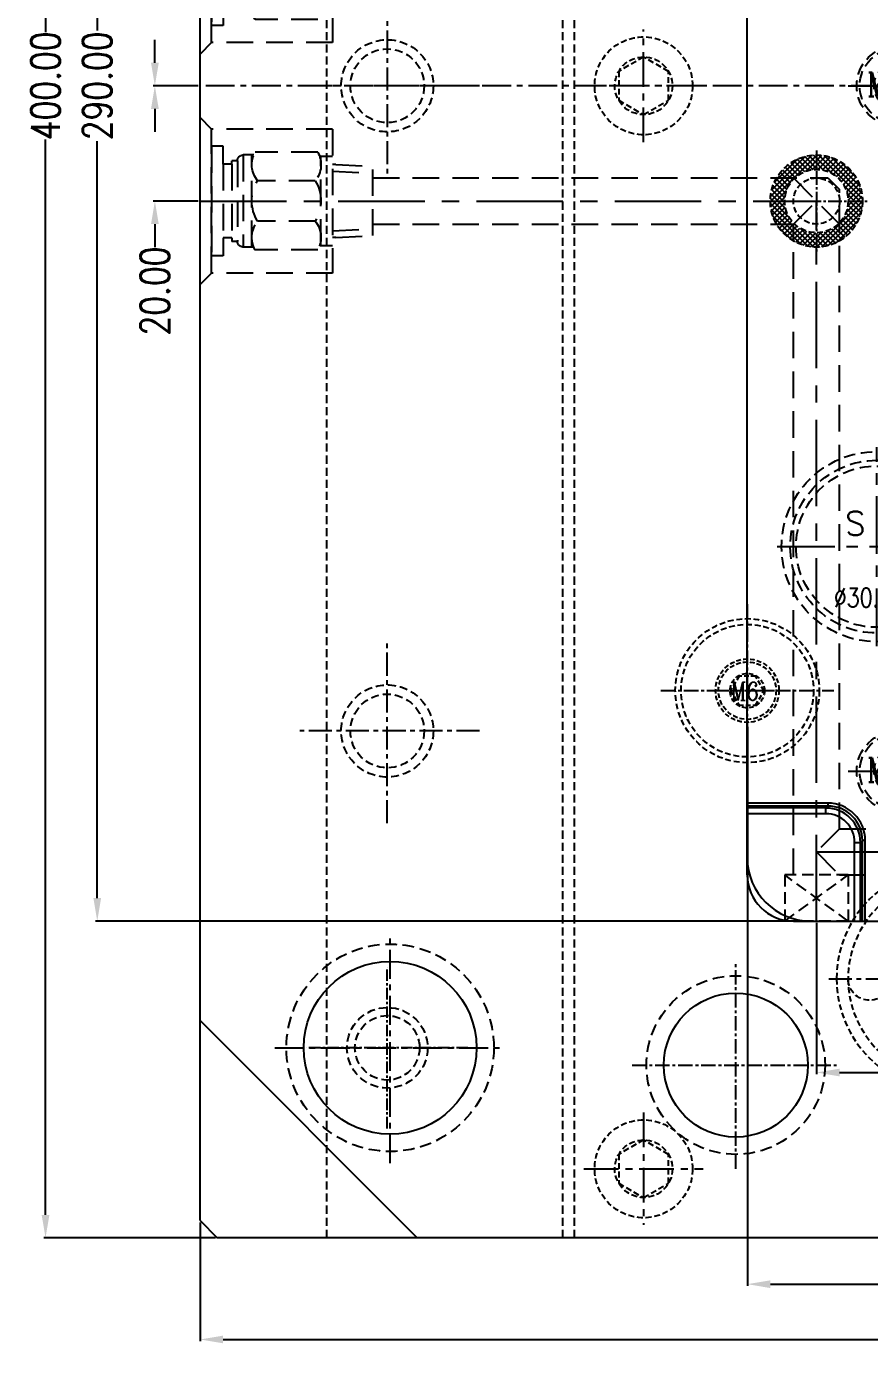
# Model space of a CAD drawing. Header units: millimetres. Extents: x 27275 to 28529, y -21406 to -20519.
# Drawn here: x 27690.2 to 27836.5, y -20997.2 to -20766 of the extents above; entities that cross this region are included whole.
import ezdxf

# ---------------------------------------------------------------- set-up
doc = ezdxf.new("R2010")
doc.units = ezdxf.units.MM
doc.header["$LTSCALE"] = 8
for name, pattern in [('CENTER', [2, 1.25, -0.25, 0.25, -0.25]), ('CENTER2', [1.125, 0.75, -0.125, 0.125, -0.125]), ('HIDDEN', [0.375, 0.25, -0.125]), ('HIDDEN2', [0.1875, 0.125, -0.0625])]:
    doc.linetypes.add(name, pattern=pattern)
doc.layers.get('DEFPOINTS').update_dxf_attribs({"color": 6})
for name, color, linetype in [('Cav-cor', 30, 'Continuous'), ('cen', 1, 'CENTER'), ('CL', 1, 'Continuous'), ('hidden', 4, 'HIDDEN'), ('m', 144, 'HIDDEN2'), ('PIN', 5, 'Continuous'), ('SCREW', 52, 'HIDDEN'), ('SP', 3, 'Continuous'), ('SPRING', 7, 'Continuous'), ('WT', 4, 'Continuous')]:
    doc.layers.add(name, color=color, linetype=linetype)
doc.layers.add('dim', color=3, linetype='Continuous', lineweight=15)
doc.styles.add('ROMANC', font='RomanC.ttf', dxfattribs={"width": 0.8, "height": 7})
doc.styles.get("Standard").update_dxf_attribs({"font": 'txt.shx', "width": 0.8, "bigfont": 'chineset.shx'})
doc.dimstyles.new('ISO-25', dxfattribs={"dimtxt": 5, "dimasz": 4, "dimexe": 0.3, "dimexo": 0.3, "dimtad": 0, "dimzin": 1, "dimdsep": 46, "dimtxsty": 'Standard', "dimcen": 0, "dimclrd": 3, "dimclre": 3, "dimclrt": 3, "dimazin": 0, "dimtfac": 1, "dimtofl": 0, "dimtmove": 0, "dimatfit": 0, "dimfxl": 0, "dimarcsym": 0})

# ---------------------------------------------------------------- blocks, each defined once
blk = doc.blocks.new('10')
at = {"layer": 'cen', "ltscale": 0.6}
for p, q in [((0, 9.76), (0, -9.76)), ((-10.35, 0), (10.35, 0))]:
    blk.add_line(p, q, dxfattribs=at)
at = {"layer": 'm'}
blk.add_lwpolyline([(0, 5), (-4.33, 2.5), (-4.33, -2.5), (0, -5), (4.33, -2.5), (4.33, 2.5)], close=True, dxfattribs=at)
for radius in [8.5, 5]:
    blk.add_circle((0, 0), radius, dxfattribs=at)
blk = doc.blocks.new('*D26193')
at = {"layer": 'DEFPOINTS', "color": 0}
for p in [(27720.27, -20973.29), (28070.27, -20973.29), (28070.27, -20993.92)]:
    blk.add_point(p, dxfattribs=at)
at = {"layer": 'dim', "color": 3, "lineweight": -2}
for p, q in [((27720.27, -20973.59), (27720.27, -20994.22)), ((28070.27, -20973.59), (28070.27, -20994.22)), ((27724.27, -20993.92), (27885.64, -20993.92)), ((28066.27, -20993.92), (27904.89, -20993.92))]:
    blk.add_line(p, q, dxfattribs=at)
at = {"layer": 'dim', "color": 3}
for points in [[(27724.27, -20993.25), (27724.27, -20994.58), (27720.27, -20993.92)], [(28066.27, -20994.58), (28066.27, -20993.25), (28070.27, -20993.92)]]:
    blk.add_solid(points, dxfattribs=at)
at = {"layer": 'dim', "color": 3, "insert": (27895.27, -20993.92), "char_height": 5, "attachment_point": 5}
blk.add_mtext('350.00', dxfattribs=at)
blk = doc.blocks.new('*D26194')
at = {"layer": 'DEFPOINTS', "color": 0}
for p in [(27693.45, -20576.29), (27723.27, -20576.29), (27723.27, -20976.29)]:
    blk.add_point(p, dxfattribs=at)
at = {"layer": 'dim', "color": 3, "lineweight": -2}
for p, q in [((27722.97, -20576.29), (27693.15, -20576.29)), ((27693.45, -20580.29), (27693.45, -20766.99)), ((27693.45, -20972.29), (27693.45, -20785.58)), ((27722.97, -20976.29), (27693.15, -20976.29))]:
    blk.add_line(p, q, dxfattribs=at)
at = {"layer": 'dim', "color": 3}
for points in [[(27694.12, -20580.29), (27692.78, -20580.29), (27693.45, -20576.29)], [(27692.78, -20972.29), (27694.12, -20972.29), (27693.45, -20976.29)]]:
    blk.add_solid(points, dxfattribs=at)
at = {"layer": 'dim', "color": 3, "insert": (27693.45, -20776.29), "char_height": 5, "attachment_point": 5, "rotation": 90}
blk.add_mtext('400.00', dxfattribs=at)
blk = doc.blocks.new('20130710.085903')
at = {"layer": 'PIN', "linetype": 'Continuous'}
h = blk.add_hatch(dxfattribs=at)
h.set_pattern_fill('ANSI31', color=256, scale=12, style=0)
h.set_pattern_definition([(45, (2414.86, 305.4585), (-1.0606602, 1.0606602), [])])
h.paths.add_polyline_path([(0, 0), (0, 9, 0.414214), (-9, 0)])
h.paths.add_polyline_path([(9, 0), (0, 0), (0, -9, 0.414214)])
blk.add_circle((0, 0), 9, dxfattribs=at)
at = {"layer": 'SPRING', "linetype": 'CENTER', "ltscale": 0.4}
for p, q in [((0, 20.85), (0, -20.85)), ((-20.85, 0), (20.85, 0))]:
    blk.add_line(p, q, dxfattribs=at)
at = {"layer": 'SPRING', "linetype": 'HIDDEN', "ltscale": 0.5}
for radius in [19.5, 17.5, 10]:
    blk.add_circle((0, 0), radius, dxfattribs=at)
for centre, start, end in [((-13.75, 0), 0, 180), ((13.75, 0), 180, 0)]:
    blk.add_arc(centre, 3.75, start, end, dxfattribs=at)
blk = doc.blocks.new('20130710.090407')
at = {"layer": 'SCREW', "linetype": 'CENTER', "ltscale": 0.15}
for p, q in [((0, -7.04), (0, 7.04)), ((-7, 0), (7, 0))]:
    blk.add_line(p, q, dxfattribs=at)
at = {"layer": 'SCREW', "linetype": 'HIDDEN', "ltscale": 0.4}
blk.add_lwpolyline([(-1.44, 2.5), (-2.89, 0), (-1.44, -2.5), (1.44, -2.5), (2.89, 0), (1.44, 2.5)], close=True, dxfattribs=at)
for radius in [5.5, 5, 3]:
    blk.add_circle((0, 0), radius, dxfattribs=at)
at = {"layer": 'dim', "style": 'ROMANC', "width": 0.8}
blk.add_text('M6', height=3.172, dxfattribs=at).set_placement((-2.88, -1.7))
blk = doc.blocks.new('20130710.090411')
at = {"layer": 'SP', "color": 145, "linetype": 'CENTER', "ltscale": 0.25}
for p, q in [((0, 15), (0, -15)), ((-15, 0), (15, 0))]:
    blk.add_line(p, q, dxfattribs=at)
at = {"layer": 'SP', "color": 145, "linetype": 'HIDDEN', "ltscale": 0.5}
for radius in [12.5, 11.5]:
    blk.add_circle((0, 0), radius, dxfattribs=at)
at = {"layer": 'SCREW'}
blk.add_blockref('20130710.090407', (0, 0), dxfattribs=at)
blk = doc.blocks.new('*D26267')
at = {"layer": 'DEFPOINTS', "color": 0}
for p in [(27815.27, -20887.29), (27975.27, -20887.29), (27975.27, -20984.32)]:
    blk.add_point(p, dxfattribs=at)
at = {"layer": 'dim', "color": 3, "lineweight": -2}
for p, q in [((27815.27, -20887.59), (27815.27, -20984.62)), ((27975.27, -20887.59), (27975.27, -20984.62)), ((27819.27, -20984.32), (27886.31, -20984.32)), ((27971.27, -20984.32), (27904.22, -20984.32))]:
    blk.add_line(p, q, dxfattribs=at)
at = {"layer": 'dim', "color": 3}
for points in [[(27819.27, -20983.65), (27819.27, -20984.99), (27815.27, -20984.32)], [(27971.27, -20984.99), (27971.27, -20983.65), (27975.27, -20984.32)]]:
    blk.add_solid(points, dxfattribs=at)
at = {"layer": 'dim', "color": 3, "insert": (27895.27, -20984.32), "char_height": 5, "attachment_point": 5}
blk.add_mtext('160.00', dxfattribs=at)
blk = doc.blocks.new('*D26268')
at = {"layer": 'DEFPOINTS', "color": 0}
for p in [(27702.43, -20631.29), (27824.27, -20631.29), (27824.27, -20921.29)]:
    blk.add_point(p, dxfattribs=at)
at = {"layer": 'dim', "color": 3, "lineweight": -2}
for p, q in [((27823.97, -20631.29), (27702.13, -20631.29)), ((27702.43, -20635.29), (27702.43, -20766.66)), ((27702.43, -20917.29), (27702.43, -20785.91)), ((27823.97, -20921.29), (27702.13, -20921.29))]:
    blk.add_line(p, q, dxfattribs=at)
at = {"layer": 'dim', "color": 3}
for points in [[(27703.1, -20635.29), (27701.76, -20635.29), (27702.43, -20631.29)], [(27701.76, -20917.29), (27703.1, -20917.29), (27702.43, -20921.29)]]:
    blk.add_solid(points, dxfattribs=at)
at = {"layer": 'dim', "color": 3, "insert": (27702.43, -20776.29), "char_height": 5, "attachment_point": 5, "rotation": 90}
blk.add_mtext('290.00', dxfattribs=at)
blk = doc.blocks.new('cb_8')
at = {"linetype": 'HIDDEN'}
blk.add_circle((0, 0), 7, dxfattribs=at)
at = {"layer": 'SCREW', "linetype": 'CENTER2', "ltscale": 5}
for p, q in [((0, -8.5), (0, 8.5)), ((-8.5, 0), (8.5, 0))]:
    blk.add_line(p, q, dxfattribs=at)
at = {"layer": 'SCREW'}
blk.add_lwpolyline([(-1.73, 3), (-3.46, 0), (-1.73, -3), (1.73, -3), (3.46, 0), (1.73, 3)], close=True, dxfattribs=at)
for radius in [6.5, 4]:
    blk.add_circle((0, 0), radius, dxfattribs=at)
at = {"layer": 'dim', "style": 'ROMANC', "width": 0.8}
blk.add_text('M 8', height=4.186, dxfattribs=at).set_placement((-5.2, -1.86))
blk = doc.blocks.new('20160826.095208')
at = {"layer": 'SP', "linetype": 'CENTER'}
for p, q in [((0, -17.25), (0, 17.25)), ((-17.25, 0), (17.25, 0))]:
    blk.add_line(p, q, dxfattribs=at)
at = {"layer": 'SP', "linetype": 'HIDDEN'}
for radius in [16.5, 15, 14]:
    blk.add_circle((0, 0), radius, dxfattribs=at)
at = {"layer": 'SP'}
for s, p in [('S', (-5.46, 2)), ('P', (3.89, -6.39))]:
    blk.add_text(s, height=4.11, dxfattribs=at).set_placement(p)
at = {"layer": 'SP', "color": 6, "insert": (-1.27, -8.84), "char_height": 3.281, "attachment_point": 5}
blk.add_mtext('Ø30.00', dxfattribs=at)
blk = doc.blocks.new('20150513.114820')
at = {"layer": 'WT', "linetype": 'Continuous'}
h = blk.add_hatch(dxfattribs=at)
h.set_pattern_fill('ANSI37', color=125, scale=5, angle=270, style=0)
h.set_pattern_definition([(315, (23425.0146, -23957.4168), (0.441941738, 0.441941738), []), (45, (23425.0146, -23957.4168), (-0.441941738, 0.441941738), [])])
h.paths.add_polyline_path([(8, 0), (5.5, 0, 1), (-5.5, 0), (-8, 0, -1)])
h.paths.add_polyline_path([(-8, 0), (-5.5, 0, 0.414214), (0, -5.5, 0.414214), (5.5, 0), (8, 0, -0.414214), (0, -8, -0.414214)])
at = {"layer": 'WT', "color": 125, "linetype": 'CENTER2', "ltscale": 0.4}
for p, q in [((0, 8.79), (0, -8.79)), ((8.79, 0), (-8.79, 0))]:
    blk.add_line(p, q, dxfattribs=at)
at = {"layer": 'WT', "color": 125, "linetype": 'HIDDEN2'}
for radius in [8, 5.5, 4]:
    blk.add_circle((0, 0), radius, dxfattribs=at)
blk = doc.blocks.new('20150513.114825')
at = {"layer": 'WT', "color": 125, "linetype": 'HIDDEN'}
for p, q in [((-5.5, 8), (5.5, 8)), ((5.5, 8), (-5.5, 0)), ((-5.5, 8), (5.5, 0)), ((-5.5, 0), (-5.5, 8)), ((5.5, 0), (5.5, 8)), ((-5.5, 0), (5.5, 0))]:
    blk.add_line(p, q, dxfattribs=at)
blk = doc.blocks.new('*D27190')
at = {"layer": 'DEFPOINTS', "color": 0}
for p in [(27975.27, -20909.29), (27827.27, -20921.29), (27975.27, -20947.57)]:
    blk.add_point(p, dxfattribs=at)
at = {"layer": 'dim', "color": 3, "lineweight": -2}
for p, q in [((27975.27, -20909.59), (27975.27, -20947.87)), ((27827.27, -20921.59), (27827.27, -20947.87)), ((27831.27, -20947.57), (27891.97, -20947.57)), ((27971.27, -20947.57), (27910.56, -20947.57))]:
    blk.add_line(p, q, dxfattribs=at)
at = {"layer": 'dim', "color": 3}
for points in [[(27831.27, -20946.91), (27831.27, -20948.24), (27827.27, -20947.57)], [(27971.27, -20948.24), (27971.27, -20946.91), (27975.27, -20947.57)]]:
    blk.add_solid(points, dxfattribs=at)
at = {"layer": 'dim', "color": 3, "insert": (27901.27, -20947.57), "char_height": 5, "attachment_point": 5}
blk.add_mtext('148.00', dxfattribs=at)
blk = doc.blocks.new('*D27193')
at = {"layer": 'DEFPOINTS', "color": 0}
for p in [(27720.27, -20776.29), (27712.43, -20796.29), (27720.27, -20796.29)]:
    blk.add_point(p, dxfattribs=at)
at = {"layer": 'dim', "color": 3, "lineweight": -2}
for p, q in [((27712.43, -20772.29), (27712.43, -20768.29)), ((27719.97, -20776.29), (27712.13, -20776.29)), ((27719.97, -20796.29), (27712.13, -20796.29)), ((27712.43, -20800.29), (27712.43, -20804.29))]:
    blk.add_line(p, q, dxfattribs=at)
at = {"layer": 'dim', "color": 3}
for points in [[(27711.76, -20772.29), (27713.1, -20772.29), (27712.43, -20776.29)], [(27713.1, -20800.29), (27711.76, -20800.29), (27712.43, -20796.29)]]:
    blk.add_solid(points, dxfattribs=at)
at = {"layer": 'dim', "color": 3, "insert": (27712.43, -20811.91), "char_height": 5, "attachment_point": 5, "rotation": 90}
blk.add_mtext('20.00', dxfattribs=at)
blk = doc.blocks.new('*D27194')
at = {"layer": 'DEFPOINTS', "color": 0}
for p in [(27712.43, -20756.29), (27720.27, -20756.29), (27720.27, -20776.29)]:
    blk.add_point(p, dxfattribs=at)
at = {"layer": 'dim', "color": 3, "lineweight": -2}
for p, q in [((27712.43, -20752.29), (27712.43, -20748.29)), ((27719.97, -20756.29), (27712.13, -20756.29)), ((27719.97, -20776.29), (27712.13, -20776.29)), ((27712.43, -20780.29), (27712.43, -20784.29))]:
    blk.add_line(p, q, dxfattribs=at)
at = {"layer": 'dim', "color": 3}
for points in [[(27711.76, -20752.29), (27713.1, -20752.29), (27712.43, -20756.29)], [(27713.1, -20780.29), (27711.76, -20780.29), (27712.43, -20776.29)]]:
    blk.add_solid(points, dxfattribs=at)
at = {"layer": 'dim', "color": 3, "insert": (27712.43, -20740.66), "char_height": 5, "attachment_point": 5, "rotation": 90}
blk.add_mtext('20.00', dxfattribs=at)
blk = doc.blocks.new('20160903.151524')
at = {"layer": 'WT', "color": 125, "linetype": 'HIDDEN', "ltscale": 2.3}
for p, q in [((-6.35, 23.56), (-6.01, 30)), ((-6.01, 30), (6.01, 30)), ((-5.19, 23), (-4.82, 30)), ((5.19, 23), (4.82, 30)), ((6.35, 23.56), (6.01, 30)), ((-6.35, 23.56), (-6.35, 23)), ((6.35, 23.56), (6.35, 23)), ((12.5, 23), (-12.5, 23)), ((-12.5, 23), (-12.5, 2)), ((-7.75, 23), (-7.75, 20.77)), ((-7.75, 21), (7.75, 21)), ((7.75, 23), (7.75, 20.77)), ((12.5, 23), (12.5, 2)), ((-8.5, 20.43), (-8.5, 9.57)), ((-3.5, 20.01), (-3.5, 9.99)), ((3.5, 20.01), (3.5, 9.99)), ((8.5, 20.43), (8.5, 9.57)), ((-8, 9.33), (-8, 7.51)), ((8, 9.33), (8, 7.51)), ((-8, 9), (8, 9)), ((8, 7.51), (-8, 7.51)), ((7, 6.51), (-7, 6.51)), ((-7, 6.51), (-7, 5.51)), ((-6.4, 5.51), (-7, 5.51)), ((-6.4, 5.51), (-7, 5.51)), ((6.4, 5.51), (-6.4, 5.51)), ((-6.4, 5.51), (-6.4, 4.01)), ((6.4, 5.51), (6.4, 4.01)), ((6.4, 5.51), (7, 5.51)), ((6.4, 5.51), (7, 5.51)), ((7, 6.51), (7, 5.51)), ((-9.5, 4.01), (-9.5, 2)), ((-6.4, 4.01), (-9.5, 4.01)), ((6.4, 4.01), (-6.4, 4.01)), ((6.4, 4.01), (9.5, 4.01)), ((9.5, 4.01), (9.5, 2)), ((-12.5, 2), (-14.5, 0)), ((-14.5, 0), (14.5, 0)), ((-12.5, 2), (12.5, 2)), ((9.5, 2), (-9.5, 2)), ((12.5, 2), (14.5, 0))]:
    blk.add_line(p, q, dxfattribs=at)
at = {"layer": 'WT', "color": 125, "linetype": 'CENTER', "ltscale": 1.5}
blk.add_line((0, 0), (0, 30), dxfattribs=at)
at = {"layer": 'WT', "color": 125, "linetype": 'HIDDEN', "ltscale": 2.3}
for centre, radius, start, end in [((-6.32, 16.53), 4.47, 50.9817, 119.248), ((0, 14.34), 6.66, 58.3016, 121.6984), ((6.32, 16.53), 4.47, 60.752, 129.0183), ((-6.32, 13.47), 4.47, 240.752, 309.0183), ((0, 15.66), 6.66, 238.3016, 301.6984), ((6.32, 13.47), 4.47, 230.9817, 299.248), ((-7, 7.51), 1, 180, 270), ((7, 7.51), 1, 270, 0)]:
    blk.add_arc(centre, radius, start, end, dxfattribs=at)

msp = doc.modelspace()

# ---------------------------------------------------------------- linework, layer by layer
at = {"color": 8, "linetype": 'HIDDEN', "ltscale": 0.7}
for p, q in [((27742.266, -20976.286), (27742.266, -20576.286)), ((27783.266, -20976.286), (27783.266, -20576.286)), ((27785.266, -20976.286), (27785.266, -20576.286))]:
    msp.add_line(p, q, dxfattribs=at)
for p, q in [((27720.266, -20973.286), (27720.266, -20579.286)), ((27757.981, -20976.286), (27720.266, -20938.57)), ((27720.266, -20973.286), (27723.266, -20976.286)), ((28067.266, -20976.286), (27723.266, -20976.286))]:
    msp.add_line(p, q)
at = {"color": 8, "linetype": 'CENTER', "ltscale": 0.4}
for p, q in [((27752.766, -20760.286), (27752.766, -20792.286)), ((27768.766, -20776.286), (27736.766, -20776.286)), ((27752.766, -20904.286), (27752.766, -20872.286)), ((27768.766, -20888.286), (27736.766, -20888.286))]:
    msp.add_line(p, q, dxfattribs=at)
at = {"color": 8, "linetype": 'CENTER', "ltscale": 0.2}
for p, q in [((27752.766, -20957.286), (27752.766, -20929.286)), ((27766.766, -20943.286), (27738.766, -20943.286))]:
    msp.add_line(p, q, dxfattribs=at)
at = {"color": 8, "linetype": 'HIDDEN', "ltscale": 0.7}
for centre, radius in [((27752.766, -20776.286), 8), ((27752.766, -20776.286), 6.4), ((27752.766, -20888.286), 8), ((27752.766, -20888.286), 6.4), ((27752.766, -20943.286), 7), ((27752.766, -20943.286), 5.6)]:
    msp.add_circle(centre, radius, dxfattribs=at)
for centre, radius in [((27753.266, -20943.286), 15), ((27813.266, -20946.286), 12.5)]:
    msp.add_circle(centre, radius)
at = {"layer": 'Cav-cor', "color": 241}
for p, q in [((27815.266, -20913.286), (27815.266, -20639.286)), ((27829.249, -20900.811), (27815.266, -20900.811)), ((27829.249, -20901.31), (27815.266, -20901.31)), ((27828.904, -20901.655), (27829.249, -20901.31)), ((27829.249, -20900.811), (27829.249, -20901.31)), ((27828.904, -20901.655), (27815.266, -20901.655)), ((27828.904, -20902.654), (27815.266, -20902.654)), ((27828.904, -20902.654), (27828.904, -20901.655)), ((27833.897, -20907.647), (27834.896, -20907.647)), ((27833.897, -20921.286), (27833.897, -20907.647)), ((27834.896, -20907.647), (27835.241, -20907.302)), ((27834.896, -20921.286), (27834.896, -20907.647)), ((27835.74, -20907.302), (27835.241, -20907.302)), ((27835.241, -20921.286), (27835.241, -20907.302)), ((27835.74, -20921.286), (27835.74, -20907.302)), ((27823.266, -20921.286), (27967.266, -20921.286))]:
    msp.add_line(p, q, dxfattribs=at)
for centre, radius, start, end in [((27829.253, -20907.299), 6.487, 359.96881, 90.03119), ((27829.254, -20907.297), 5.986, 359.95052, 90.04948), ((27828.904, -20907.648), 5.992, 0.00562, 89.99438), ((27828.907, -20907.644), 4.99, 359.96914, 90.03086), ((27826.266, -20910.286), 11, 180, 270), ((27823.266, -20913.286), 8, 180, 270)]:
    msp.add_arc(centre, radius, start, end, dxfattribs=at)
at = {"layer": 'cen', "ltscale": 0.5}
for p, q in [((27753.266, -20963.286), (27753.266, -20923.286)), ((27733.266, -20943.286), (27773.266, -20943.286))]:
    msp.add_line(p, q, dxfattribs=at)
at = {"layer": 'cen', "ltscale": 0.25}
for p, q in [((27813.266, -20964.286), (27813.266, -20928.286)), ((27795.266, -20946.286), (27831.266, -20946.286))]:
    msp.add_line(p, q, dxfattribs=at)
at = {"layer": 'CL', "color": 7, "linetype": 'CENTER', "ltscale": 0.5}
msp.add_line((28070.266, -20776.286), (27720.266, -20776.286), dxfattribs=at)
at = {"layer": 'hidden'}
for centre, radius in [((27753.266, -20943.286), 18), ((27813.266, -20946.286), 15.5)]:
    msp.add_circle(centre, radius, dxfattribs=at)
at = {"layer": 'WT', "color": 125, "linetype": 'HIDDEN', "ltscale": 2.3}
for p, q in [((27750.266, -20792.286), (27829.266, -20792.286)), ((27823.266, -20792.286), (27831.266, -20800.286)), ((27829.266, -20792.286), (27831.266, -20794.286)), ((27831.266, -20905.286), (27831.266, -20794.286)), ((27823.266, -20800.286), (27827.266, -20796.286)), ((27750.266, -20800.286), (27823.266, -20800.286)), ((27823.266, -20913.286), (27823.266, -20800.286)), ((27831.266, -20905.286), (27827.266, -20909.286)), ((27831.266, -20905.286), (27959.266, -20905.286)), ((27827.266, -20909.286), (27831.266, -20913.286)), ((27831.266, -20913.286), (27959.266, -20913.286))]:
    msp.add_line(p, q, dxfattribs=at)
at = {"layer": 'WT', "color": 125, "linetype": 'CENTER', "ltscale": 1.5}
for p, q in [((27720.266, -20796.286), (27827.266, -20796.286)), ((27827.266, -20921.286), (27827.266, -20796.286)), ((27827.266, -20909.286), (27975.266, -20909.286))]:
    msp.add_line(p, q, dxfattribs=at)

# ---------------------------------------------------------------- block references
at = {"layer": 'dim', "rotation": 180}
msp.add_blockref('10', (27797.266, -20776.286), dxfattribs=at)
at = {"layer": 'dim'}
msp.add_blockref('10', (27797.266, -20964.286), dxfattribs=at)
at = {"layer": 'SCREW'}
for p in [(27841.266, -20776.286), (27841.266, -20895.286)]:
    msp.add_blockref('cb_8', p, dxfattribs=at)
at = {"layer": 'SP'}
for name, p in [('20160826.095208', (27837.724, -20856.286)), ('20130710.090411', (27815.266, -20881.286))]:
    msp.add_blockref(name, p, dxfattribs=at)
at = {"layer": 'SPRING', "xscale": -1, "rotation": -180}
msp.add_blockref('20130710.085903', (27850.266, -20931.286), dxfattribs=at)
at = {"layer": 'WT', "xscale": -1, "rotation": -90}
for p in [(27720.266, -20756.286), (27720.266, -20796.286)]:
    msp.add_blockref('20160903.151524', p, dxfattribs=at)
at = {"layer": 'WT', "rotation": 90.00000000000001}
msp.add_blockref('20150513.114820', (27827.266, -20796.286), dxfattribs=at)
at = {"layer": 'WT', "color": 125, "linetype": 'HIDDEN', "ltscale": 2.3, "rotation": 180}
msp.add_blockref('20150513.114825', (27827.266, -20913.286), dxfattribs=at)

# ---------------------------------------------------------------- dimensions: what is measured, and where the dimension line sits
at = {"layer": 'dim'}
for base, p1, p2, picture, middle in [((27693.452, -20576.286), (27723.266, -20976.286), (27723.266, -20576.286), '*D26194', (27693.452, -20776.286)), ((27702.429, -20631.286), (27824.266, -20921.286), (27824.266, -20631.286), '*D26268', (27702.429, -20776.286))]:
    dim = msp.add_linear_dim(base=base, p1=p1, p2=p2, angle=90, dimstyle='ISO-25', dxfattribs=at)
    dim.commit()
    dim.dimension.update_dxf_attribs({"geometry": picture, "text_midpoint": middle, "dimtype": 160})
for base, p2, angle, picture, middle in [((27712.429, -20756.286), (27720.266, -20756.286), 270, '*D27194', (27712.429, -20740.661)), ((27712.429, -20796.286), (27720.266, -20796.286), 90, '*D27193', (27712.429, -20811.911))]:
    dim = msp.add_linear_dim(base=base, p1=(27720.266, -20776.286), p2=p2, angle=angle, dimstyle='ISO-25', dxfattribs=at)
    dim.commit()
    dim.dimension.update_dxf_attribs({"geometry": picture, "text_midpoint": middle})
dim = msp.add_linear_dim(base=(27975.266, -20984.32), p1=(27815.266, -20887.286), p2=(27975.266, -20887.286), dimstyle='ISO-25', dxfattribs=at)
dim.commit()
dim.dimension.update_dxf_attribs({"geometry": '*D26267', "text_midpoint": (27895.266, -20984.32)})
for base, p1, p2, picture, middle in [((27975.266, -20947.572), (27827.266, -20921.286), (27975.266, -20909.286), '*D27190', (27901.266, -20947.572)), ((28070.266, -20993.917), (27720.266, -20973.286), (28070.266, -20973.286), '*D26193', (27895.266, -20993.917))]:
    dim = msp.add_linear_dim(base=base, p1=p1, p2=p2, dimstyle='ISO-25', dxfattribs=at)
    dim.commit()
    dim.dimension.update_dxf_attribs({"geometry": picture, "text_midpoint": middle, "dimtype": 160})

doc.saveas('drawing.dxf')
